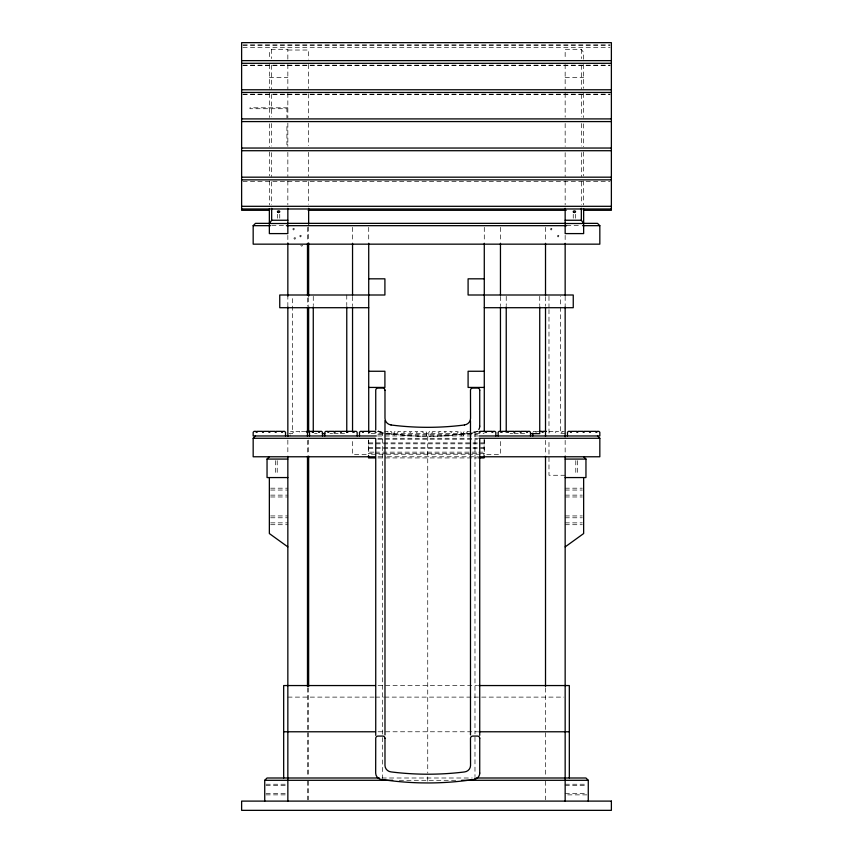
<?xml version="1.0" encoding="UTF-8"?>
<svg xmlns="http://www.w3.org/2000/svg" width="853" height="853" viewBox="0 0 853 853"><rect width="100%" height="100%" fill="white"/><g stroke="black" fill="none" stroke-linecap="round" stroke-linejoin="round"><path stroke-width="0.64" stroke-dasharray="4.26 3.2" d="M302.634 245.312L301.706 246.24L300.778 245.312M287.845 59.134L287.845 49.293L271.659 49.293L269.356 52.566L269.356 59.188M532.805 432.268L533.733 431.351L535.812 431.351L535.812 432.268M469.896 433.303A297.942 297.942 0 0 0 474.982 432.524L477.456 431.128A6.76 6.76 0 0 1 474.972 432.492L472.434 432.908M382.666 432.802A6.835 6.835 0 0 1 377.165 430.243L381.76 432.812L405.687 435.478L421.115 436.224L444.285 435.84L471.165 433.089M242.956 44.846L610.044 44.846M242.956 45.326L610.044 45.326M242.956 47.533L610.044 47.533M583.644 59.188L583.644 52.566L581.341 49.293L565.155 49.293L565.155 58.569M287.845 50.028L308.637 50.028L308.637 59.134M242.956 65.169L610.044 65.169M242.956 65.404L610.044 65.404M269.356 77.356L287.845 77.356M565.155 77.356L583.644 77.356M242.956 94.15L610.044 94.15M242.956 94.384L610.044 94.384M287.845 107.809L249.94 107.809L249.94 108.736L286.917 108.736L286.917 117.746M287.845 144.786L286.917 144.786L286.917 124.186M242.956 181.316L610.044 181.316M271.766 225.672L286.384 225.672M566.616 225.672L581.234 225.672M305.864 431.351L300.437 431.351L300.437 432.268L299.51 432.268L299.51 431.351L294.082 431.351L294.082 432.268L293.155 432.268L293.155 431.351L291.076 431.351L290.148 432.268L290.148 435.968M377.207 431.351L381.547 431.351L381.547 432.268L382.475 432.268L382.475 431.351M384.65 431.351L387.902 431.351L387.902 432.268L388.829 432.268L388.829 431.351L390.909 431.351L391.836 432.268L391.836 435.968M469.576 431.351L467.401 431.351L467.401 432.268L466.484 432.268L466.484 431.351L464.405 431.351L463.478 432.268L463.478 435.968M478.106 431.351L473.756 431.351L473.756 432.268L472.839 432.268L472.839 431.351M538.904 431.351L536.74 431.351L536.74 432.268M564.238 431.351L562.159 431.351L562.159 432.268L561.231 432.268L561.231 431.351L555.804 431.351L555.804 432.268L554.876 432.268L554.876 431.351L549.449 431.351L549.449 432.268L548.522 432.268L548.522 431.351M288.996 433.655L292.462 433.655L292.462 296.322M314.554 433.655L317.124 433.655M330.015 433.655L332.595 433.655M333.886 433.655L339.036 433.655M340.326 433.655L345.486 433.655M371.215 433.655L484.109 433.655M510.094 433.655L512.674 433.655M513.964 433.655L519.114 433.655M520.405 433.655L525.565 433.655M565.155 433.655L560.538 433.655L560.538 296.322M377.858 434.582L477.477 434.582M377.602 435.968L477.733 435.968M377.858 438.282L477.637 438.282M377.858 439.199L477.477 439.199M368.56 442.899L484.109 442.899M368.56 443.827L484.109 443.827M368.56 447.526L484.109 447.526M368.56 448.443L484.109 448.443M373.881 452.143L368.56 452.143L368.56 440.436M375.203 452.143L477.477 452.143M478.8 452.143L484.109 452.143L484.109 439.199M366.236 454.457L352.545 454.457L352.545 439.849M486.764 454.457L500.455 454.457L500.455 439.849M378.018 456.771L385.993 456.771M387.315 456.771L477.637 456.771M377.858 457.922L477.477 457.922M565.155 475.26L548.98 475.26L548.98 440.798M270.668 488.193L287.845 488.193M565.155 488.193L582.332 488.193M270.668 490.048L287.845 490.048M565.155 490.048L582.332 490.048M270.668 495.135L287.845 495.135M565.155 495.135L582.332 495.135M270.668 496.979L287.845 496.979M565.155 496.979L582.332 496.979M270.668 515.926L287.845 515.926M565.155 515.926L582.332 515.926M270.668 517.782L287.845 517.782M565.155 517.782L582.332 517.782M270.668 522.857L287.845 522.857M565.155 522.857L582.332 522.857M270.668 524.712L287.845 524.712M565.155 524.712L582.332 524.712M378.071 685.556L477.584 685.556M287.845 697.114L374.083 697.114M375.416 697.114L383.381 697.114M384.703 697.114L563.833 697.114M378.071 731.778L477.584 731.778M382.048 778L472.274 778M399.3 780.303L456.355 780.303M266.019 784.238L287.845 784.238M565.155 784.238L586.981 784.238M266.019 785.624L287.845 785.624M565.155 785.624L586.981 785.624M266.019 793.482L287.845 793.482M565.155 793.482L586.981 793.482M266.019 794.868L287.845 794.868M567.725 794.868L586.981 794.868M583.644 64.487L583.644 88.339M583.644 93.286L583.644 117.49M583.644 123.813L583.644 146.652M583.644 151.951L583.644 175.803M583.644 180.889L583.644 204.955M581.341 49.293L581.341 58.569M581.341 65.191L581.341 89.053M581.341 94.352L581.341 116.872M581.341 123.504L581.341 146.034M581.341 152.655L581.341 176.507M581.341 181.806L581.341 204.336M577.641 460.663L577.641 474.972M575.786 460.663L575.786 474.972M575.562 214.284L575.562 218.176M573.248 214.284L573.248 218.176M565.155 64.593L565.155 89.053M565.155 93.286L565.155 117.17M565.155 123.504L565.155 146.375M565.155 152.655L565.155 176.507M565.155 180.889L565.155 204.784M565.155 235.343L565.155 241.996M565.155 296.268L565.155 306.44M565.155 440.351L565.155 455.374M548.98 296.322L548.98 308.253M548.98 309.575L548.98 434.166M545.515 227.346L545.515 241.996M545.515 296.577L545.515 305.896M545.515 440.351L545.515 454.99M545.515 687.955L545.515 775.814M545.515 781.135L545.515 799.773M539.736 296.322L539.736 305.566M506.234 296.322L506.234 305.566M500.455 227.346L500.455 241.953M500.455 296.407L500.455 305.705M484.28 227.346L484.28 241.953M484.28 439.849L484.28 454.457M474.982 432.546L474.982 733.879M474.982 737.259L474.982 776.571M461.164 435.968L461.164 432.268L460.236 431.351L458.157 431.351L458.157 432.268L457.24 432.268L457.24 431.351L451.802 431.351L451.802 432.268L450.885 432.268L450.885 431.351L445.447 431.351L445.447 432.268L444.53 432.268L444.53 431.351L439.092 431.351L439.092 432.268L438.175 432.268L438.175 431.351L432.738 431.351L432.738 432.268L431.821 432.268L431.821 431.351L429.731 431.351L428.814 432.268L428.814 435.968M427.737 436.288L427.737 773.074M427.737 776.891L427.737 781.625M426.5 435.968L426.5 432.268L425.572 431.351L423.493 431.351L423.493 432.268L422.576 432.268L422.576 431.351L417.138 431.351L417.138 432.268L416.221 432.268L416.221 431.351L410.783 431.351L410.783 432.268L409.856 432.268L409.856 431.351L404.429 431.351L404.429 432.268L403.501 432.268L403.501 431.351L398.074 431.351L398.074 432.268L397.146 432.268L397.146 431.351L395.067 431.351L394.15 432.268L394.15 435.968M382.666 734.145L382.666 432.887A297.942 297.942 0 0 0 421.147 436.224M382.666 737.525L382.666 778.32M368.72 227.346L368.72 241.953M368.72 439.849L368.72 454.457M352.545 227.346L352.545 241.953M352.545 296.407L352.545 305.705M346.766 294.999L346.766 305.566M313.264 296.322L313.264 305.566M308.637 64.433L308.637 88.403M308.637 93.734L308.637 117.714M308.637 123.045L308.637 145.692M308.637 152.346L308.637 176.326M308.637 181.657L308.637 204.304M308.637 226.951L308.637 241.602M308.637 297.558L308.637 305.545M308.637 440.095L308.637 454.745M308.637 687.87L308.637 775.793M308.637 781.124L308.637 799.773M307.485 227.346L307.485 241.996M307.485 297.91L307.485 305.896M307.485 440.351L307.485 454.99M307.485 687.955L307.485 775.814M307.485 781.135L307.485 799.773M287.845 64.433L287.845 89.053M287.845 93.286L287.845 117.714M287.845 123.045L287.845 146.375M287.845 152.346L287.845 176.507M287.845 180.889L287.845 204.784M287.845 235.343L287.845 241.996M287.845 294.999L287.845 306.44M287.845 440.095L287.845 454.99M279.752 214.284L279.752 218.176M277.438 214.284L277.438 218.176M277.214 460.663L277.214 474.972M275.359 460.663L275.359 474.972M271.659 49.293L271.659 58.569M271.659 65.191L271.659 89.053M271.659 94.352L271.659 116.872M271.659 123.504L271.659 146.034M271.659 152.655L271.659 176.507M271.659 181.806L271.659 204.336M269.356 64.487L269.356 88.339M269.356 93.286L269.356 117.49M269.356 123.813L269.356 146.652M269.356 151.951L269.356 175.803M269.356 180.889L269.356 204.955M467.348 433.655A297.942 297.942 0 0 1 428.835 436.299M292.728 228.892C293.858 232.421 295.469 226.408 292.728 228.892M293.88 238.136C295.01 241.666 296.631 235.652 293.88 238.136M299.659 235.833C300.789 239.362 302.399 233.338 299.659 235.833M550.398 228.892C551.528 232.421 553.149 226.408 550.398 228.892M557.329 235.833C558.47 239.362 560.08 233.338 557.329 235.833M484.109 453.306L368.56 453.306L368.56 454.222L484.109 454.222L484.109 453.306"/><path stroke-width="1.28" d="M271.659 208.313L271.659 220.245L269.356 223.507L287.845 223.507M582.876 223.358L597.516 223.358L599.83 225.672L599.83 244.161L253.17 244.161L253.17 225.672L255.484 223.358L270.124 223.358M375.363 456.771L253.17 456.771L253.17 438.282L255.484 435.968M287.845 477.563L267.042 477.563L267.042 459.074L269.356 456.771M264.729 801.106L264.729 780.303L267.042 778L379.393 778M565.155 546.901L583.644 533.551L583.644 477.563M241.623 60.638L611.377 60.638M241.623 63.314L611.377 63.314M241.623 89.778L611.377 89.778M241.623 92.444L611.377 92.444M241.623 118.908L611.377 118.908M241.623 121.584L611.377 121.584M241.623 148.038L611.377 148.038M241.623 150.714L611.377 150.714M241.623 177.179L611.377 177.179M241.623 179.855L611.377 179.855M241.623 206.309L611.377 206.309M241.623 208.985L611.377 208.985M269.548 210.296L241.623 210.296L241.623 42.65L611.377 42.65L611.377 210.296L583.452 210.296M308.125 210.296L566.157 210.296M271.659 220.245L287.845 220.245M565.155 220.245L581.341 220.245L583.644 223.507L565.155 223.507M287.429 223.358L565.571 223.358M253.17 225.672L270.444 225.672M286.384 225.672L566.616 225.672M582.556 225.672L599.83 225.672M368.72 278.824L384.906 278.824L384.906 294.999L279.752 294.999L279.752 307.709L368.72 307.709M484.28 278.824L468.094 278.824L468.094 294.999L573.248 294.999L573.248 307.709L484.28 307.709M368.72 371.258L384.906 371.258L384.906 387.433L368.72 387.433M484.28 371.258L468.094 371.258L468.094 387.433L484.28 387.433M368.837 431.351L363.41 431.351L363.41 432.268L362.482 432.268L362.482 431.351L360.403 431.351L359.486 432.268L359.486 435.968M539.992 431.351L542.167 431.351L542.167 432.268L543.094 432.268L543.094 431.351L546.346 431.351M368.837 432.268L369.765 432.268L369.765 431.351L375.192 431.351L375.192 432.268L376.12 432.268M322.285 433.655L324.865 433.655M530.715 433.655L539.736 433.655L539.736 306.888M376.301 435.968L253.17 435.968L253.17 432.268L254.098 431.351L256.177 431.351L256.177 432.268L257.105 432.268L257.105 431.351L262.532 431.351L262.532 432.268L263.46 432.268L263.46 431.351L268.887 431.351L268.887 432.268L269.815 432.268L269.815 431.351L275.242 431.351L275.242 432.268L276.169 432.268L276.169 431.351L281.597 431.351L281.597 432.268L282.524 432.268L282.524 431.351L284.603 431.351L285.531 432.268L285.531 435.968M479.002 435.968L599.83 435.968L599.83 432.268L598.902 431.351L596.823 431.351L596.823 432.268L595.895 432.268L595.895 431.351L590.468 431.351L590.468 432.268L589.54 432.268L589.54 431.351L584.113 431.351L584.113 432.268L583.185 432.268L583.185 431.351L577.758 431.351L577.758 432.268L576.831 432.268L576.831 431.351L571.403 431.351L571.403 432.268L570.476 432.268L570.476 431.351L568.397 431.351L567.469 432.268L567.469 435.968M253.17 438.282L375.363 438.282M478.959 438.282L599.83 438.282L599.83 456.771L478.959 456.771M375.203 457.922L368.56 457.922L368.56 455.459M478.8 457.922L484.109 457.922L484.109 455.459M267.042 459.074L287.845 459.074M565.155 459.074L585.958 459.074L585.958 477.563L565.155 477.563M375.416 685.556L283.676 685.556L283.676 778M478.917 685.556L569.324 685.556L569.324 778M283.676 731.778L375.416 731.778M478.917 731.778L569.324 731.778M476.262 778L585.958 778L588.271 780.303L588.271 801.106M264.729 780.303L392.668 780.303M461.665 780.303L588.271 780.303M287.845 546.901L269.356 533.551L269.356 477.563M597.516 435.968L599.83 438.282M583.644 456.771L585.958 459.074M583.644 208.761L583.644 233.594L565.155 233.594L565.155 208.313M581.341 208.313L581.341 220.245M565.155 243.329L565.155 295.245M565.155 306.888L565.155 436.821M565.155 456.323L565.155 801.106M545.515 243.329L545.515 295.245M545.515 307.219L545.515 436.352M545.515 456.323L545.515 686.622M532.805 433.505L532.805 435.968M530.491 435.968L530.491 432.268L529.574 431.351L527.495 431.351L527.495 432.268L526.568 432.268L526.568 431.351L521.14 431.351L521.14 432.268L520.213 432.268L520.213 431.351L514.775 431.351L514.775 432.268L513.858 432.268L513.858 431.351L508.42 431.351L508.42 432.268L507.503 432.268L507.503 431.351L502.065 431.351L502.065 432.268L501.148 432.268L501.148 431.351L499.069 431.351L498.141 432.268L498.141 435.968M506.234 306.888L506.234 432.332M500.455 243.276L500.455 295.074M500.455 307.027L500.455 431.874M495.828 435.968L495.828 432.268L494.911 431.351L492.821 431.351L492.821 432.268L491.904 432.268L491.904 431.351L486.466 431.351L486.466 432.268L485.549 432.268L485.549 431.351L480.111 431.351L480.111 432.268L479.194 432.268L479.194 431.351M484.28 243.276L484.28 431.874M479.727 390.247L479.727 426.137M479.727 438.591L479.727 735.371M479.727 738.24L479.727 773.085M474.982 777.989L474.982 779.29A297.942 289.231 0 0 1 428.835 782.947L421.115 782.873A297.942 289.231 0 0 1 382.698 779.621A6.835 6.632 0 0 1 375.672 773.085L375.736 738.24A2.282 2.207 0 0 1 378.05 736.086L382.666 736.064A2.282 2.207 0 0 1 385.002 738.24M470.483 420.806L470.483 734.934M384.98 390.247L384.98 418.301A6.803 6.803 0 0 0 391.015 424.922M384.98 420.806L384.98 734.934M384.98 738.24L384.98 765.482A6.803 6.611 0 0 0 391.015 771.901A288.517 280.083 0 0 0 464.459 771.954A6.803 6.611 0 0 0 470.547 765.482L470.483 738.24A2.282 2.207 0 0 1 472.797 736.086L477.424 736.064A2.282 2.207 0 0 1 479.759 738.24M375.736 430.051L375.736 390.247A2.282 2.282 0 0 1 378.05 388.019L382.666 387.998A2.282 2.282 0 0 1 385.002 390.247M375.736 438.591L375.736 735.371M368.72 243.276L368.72 433.207M357.172 435.968L357.172 432.268L356.245 431.351L354.166 431.351L354.166 432.268L353.238 432.268L353.238 431.351L347.811 431.351L347.811 432.268L346.883 432.268L346.883 431.351L341.456 431.351L341.456 432.268L340.528 432.268L340.528 431.351L335.101 431.351L335.101 432.268L334.173 432.268L334.173 431.351L328.746 431.351L328.746 432.268L327.819 432.268L327.819 431.351L325.739 431.351L324.812 432.268L324.812 435.968M352.545 243.276L352.545 295.074M352.545 307.027L352.545 431.874M346.766 306.888L346.766 432.332M322.509 435.968L322.509 432.268L321.581 431.351L319.502 431.351L319.502 432.268L318.574 432.268L318.574 431.351L313.147 431.351L313.147 432.268L312.219 432.268L312.219 431.351L306.792 431.351L306.792 432.268M313.264 306.888L313.264 432.332M309.511 431.351L309.511 435.968M308.637 208.303L308.637 224.286M308.637 242.934L308.637 296.226M308.637 306.877L308.637 432.098M308.637 456.078L308.637 686.537M307.485 243.329L307.485 295.245M307.485 307.219L307.485 436.352M307.485 456.323L307.485 686.622M287.845 208.303L287.845 233.594L269.356 233.594L269.356 208.761M287.845 242.934L287.845 296.226M287.845 306.877L287.845 436.352M287.845 456.323L287.845 801.106M479.77 773.085A6.76 6.557 0 0 1 474.972 779.258M464.459 424.975A288.517 288.517 0 0 1 391.005 424.975M464.459 424.922A6.803 6.803 0 0 0 470.547 418.301L470.483 390.247A2.282 2.282 0 0 1 472.797 388.019L477.424 387.998A2.282 2.282 0 0 1 479.759 390.247M479.77 426.137A6.76 6.76 0 0 1 478.81 429.496M611.377 801.106L241.623 801.106L241.623 810.35L611.377 810.35L611.377 801.106M573.589 212.269A1.152 0.81 0 0 0 575.519 211.907A1.152 0.81 0 0 0 574.101 210.915A1.152 0.81 0 0 0 573.589 212.269M278.014 212.397A1.152 0.81 0 0 0 279.752 211.693A1.152 0.81 0 0 0 278.014 211A1.152 0.81 0 0 0 278.014 212.397"/></g></svg>
